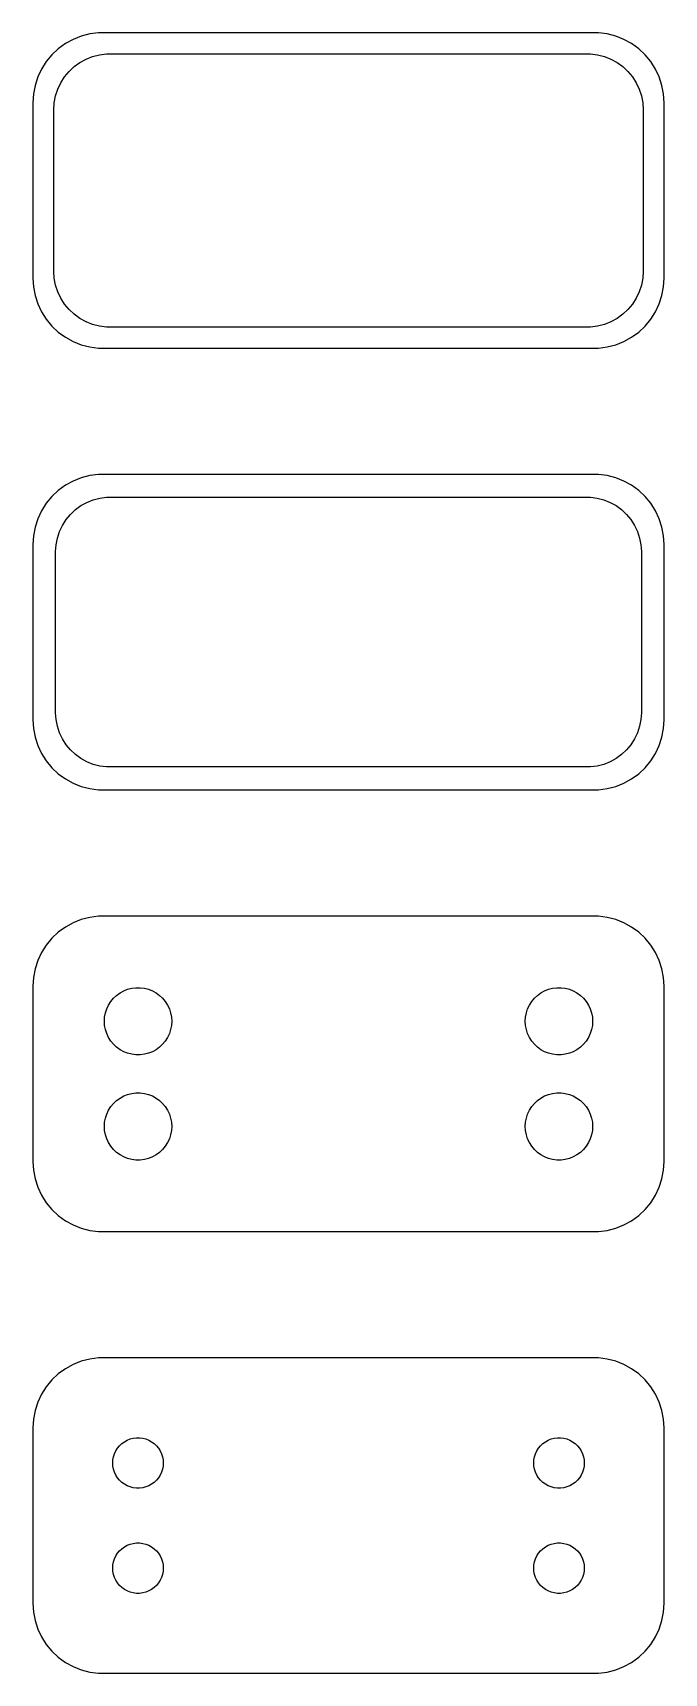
# Model space of a CAD drawing. Header units: metres. Extents: x -22 to 22, y 83 to 200.
import ezdxf

# ---------------------------------------------------------------- set-up
doc = ezdxf.new("R2010")
doc.units = ezdxf.units.M

msp = doc.modelspace()

# ---------------------------------------------------------------- linework, layer by layer
for p, q in [((-18.4369, 200.161), (-19.0451, 200.005)), ((-17.8139, 200.24), (-18.4369, 200.161)), ((17.8139, 200.24), (-17.8139, 200.24)), ((18.4369, 200.161), (17.8139, 200.24)), ((19.0451, 200.005), (18.4369, 200.161)), ((-20.6871, 199.103), (-21.1448, 198.673)), ((-20.1791, 199.472), (-20.6871, 199.103)), ((-19.6289, 199.774), (-20.1791, 199.472)), ((-19.0451, 200.005), (-19.6289, 199.774)), ((19.6289, 199.774), (19.0451, 200.005)), ((20.1791, 199.472), (19.6289, 199.774)), ((20.6871, 199.103), (20.1791, 199.472)), ((21.1448, 198.673), (20.6871, 199.103)), ((-21.5451, 198.189), (-21.8815, 197.659)), ((-21.1448, 198.673), (-21.5451, 198.189)), ((-19.9159, 197.488), (-19.5497, 197.832)), ((-19.5497, 197.832), (-19.1433, 198.127)), ((-19.1433, 198.127), (-18.7031, 198.369)), ((-18.7031, 198.369), (-18.2361, 198.554)), ((-18.2361, 198.554), (-17.7495, 198.679)), ((-17.7495, 198.679), (-17.2512, 198.742)), ((-17.2512, 198.742), (17.2512, 198.742)), ((17.2512, 198.742), (17.7495, 198.679)), ((17.7495, 198.679), (18.2361, 198.554)), ((18.2361, 198.554), (18.7031, 198.369)), ((18.7031, 198.369), (19.1433, 198.127)), ((19.1433, 198.127), (19.5497, 197.832)), ((19.5497, 197.832), (19.9159, 197.488)), ((21.5451, 198.189), (21.1448, 198.673)), ((21.8815, 197.659), (21.5451, 198.189)), ((-22.1489, 197.091), (-22.3429, 196.493)), ((-21.8815, 197.659), (-22.1489, 197.091)), ((-20.7191, 196.222), (-20.5052, 196.677)), ((-20.5052, 196.677), (-20.2361, 197.101)), ((-20.2361, 197.101), (-19.9159, 197.488)), ((19.9159, 197.488), (20.2361, 197.101)), ((20.2361, 197.101), (20.5052, 196.677)), ((20.5052, 196.677), (20.7191, 196.222)), ((22.1489, 197.091), (21.8815, 197.659)), ((22.3429, 196.493), (22.1489, 197.091)), ((-22.4606, 195.877), (-22.5, 195.25)), ((-22.3429, 196.493), (-22.4606, 195.877)), ((-20.9684, 195.251), (-20.8743, 195.745)), ((-20.8743, 195.745), (-20.7191, 196.222)), ((20.7191, 196.222), (20.8743, 195.745)), ((20.8743, 195.745), (20.9684, 195.251)), ((22.4606, 195.877), (22.3429, 196.493)), ((22.5, 195.25), (22.4606, 195.877)), ((-22.5, 195.25), (-22.5, 182.75)), ((-21, 194.75), (-20.9684, 195.251)), ((-21, 183.25), (-21, 194.75)), ((20.9684, 195.251), (21, 194.75)), ((21, 194.75), (21, 183.25)), ((22.5, 182.75), (22.5, 195.25)), ((-22.5, 182.75), (-22.4606, 182.123)), ((-20.9684, 182.749), (-21, 183.25)), ((-20.8743, 182.255), (-20.9684, 182.749)), ((20.9684, 182.749), (20.8743, 182.255)), ((21, 183.25), (20.9684, 182.749)), ((22.4606, 182.123), (22.5, 182.75)), ((-22.4606, 182.123), (-22.3429, 181.507)), ((-22.3429, 181.507), (-22.1489, 180.909)), ((-20.7191, 181.778), (-20.8743, 182.255)), ((-20.5052, 181.323), (-20.7191, 181.778)), ((-20.2361, 180.899), (-20.5052, 181.323)), ((20.5052, 181.323), (20.2361, 180.899)), ((20.7191, 181.778), (20.5052, 181.323)), ((20.8743, 182.255), (20.7191, 181.778)), ((22.1489, 180.909), (22.3429, 181.507)), ((22.3429, 181.507), (22.4606, 182.123)), ((-22.1489, 180.909), (-21.8815, 180.341)), ((-21.8815, 180.341), (-21.5451, 179.811)), ((-19.9159, 180.512), (-20.2361, 180.899)), ((-19.5497, 180.168), (-19.9159, 180.512)), ((-19.1433, 179.873), (-19.5497, 180.168)), ((19.5497, 180.168), (19.1433, 179.873)), ((19.9159, 180.512), (19.5497, 180.168)), ((20.2361, 180.899), (19.9159, 180.512)), ((21.5451, 179.811), (21.8815, 180.341)), ((21.8815, 180.341), (22.1489, 180.909)), ((-21.5451, 179.811), (-21.1448, 179.327)), ((-21.1448, 179.327), (-20.6871, 178.897)), ((-18.7031, 179.631), (-19.1433, 179.873)), ((-18.2361, 179.446), (-18.7031, 179.631)), ((-17.7495, 179.321), (-18.2361, 179.446)), ((-17.2512, 179.258), (-17.7495, 179.321)), ((17.2512, 179.258), (-17.2512, 179.258)), ((17.7495, 179.321), (17.2512, 179.258)), ((18.2361, 179.446), (17.7495, 179.321)), ((18.7031, 179.631), (18.2361, 179.446)), ((19.1433, 179.873), (18.7031, 179.631)), ((20.6871, 178.897), (21.1448, 179.327)), ((21.1448, 179.327), (21.5451, 179.811)), ((-20.6871, 178.897), (-20.1791, 178.528)), ((-20.1791, 178.528), (-19.6289, 178.226)), ((-19.6289, 178.226), (-19.0451, 177.995)), ((-19.0451, 177.995), (-18.4369, 177.839)), ((-18.4369, 177.839), (-17.8139, 177.76)), ((17.8139, 177.76), (18.4369, 177.839)), ((18.4369, 177.839), (19.0451, 177.995)), ((19.0451, 177.995), (19.6289, 178.226)), ((19.6289, 178.226), (20.1791, 178.528)), ((20.1791, 178.528), (20.6871, 178.897)), ((-17.8139, 177.76), (17.8139, 177.76)), ((-19.0451, 168.505), (-19.6289, 168.274)), ((-18.4369, 168.661), (-19.0451, 168.505)), ((-17.8139, 168.74), (-18.4369, 168.661)), ((17.8139, 168.74), (-17.8139, 168.74)), ((18.4369, 168.661), (17.8139, 168.74)), ((19.0451, 168.505), (18.4369, 168.661)), ((19.6289, 168.274), (19.0451, 168.505)), ((-20.6871, 167.603), (-21.1448, 167.173)), ((-20.1791, 167.972), (-20.6871, 167.603)), ((-19.6289, 168.274), (-20.1791, 167.972)), ((20.1791, 167.972), (19.6289, 168.274)), ((20.6871, 167.603), (20.1791, 167.972)), ((21.1448, 167.173), (20.6871, 167.603)), ((-21.8815, 166.159), (-22.1489, 165.591)), ((-21.5451, 166.689), (-21.8815, 166.159)), ((-21.1448, 167.173), (-21.5451, 166.689)), ((-19.823, 165.901), (-19.4685, 166.234)), ((-19.4685, 166.234), (-19.0751, 166.52)), ((-19.0751, 166.52), (-18.6489, 166.754)), ((-18.6489, 166.754), (-18.1967, 166.933)), ((-18.1967, 166.933), (-17.7256, 167.054)), ((-17.7256, 167.054), (-17.2432, 167.115)), ((-17.2432, 167.115), (17.2432, 167.115)), ((17.2432, 167.115), (17.7256, 167.054)), ((17.7256, 167.054), (18.1967, 166.933)), ((18.1967, 166.933), (18.6489, 166.754)), ((18.6489, 166.754), (19.0751, 166.52)), ((19.0751, 166.52), (19.4685, 166.234)), ((19.4685, 166.234), (19.823, 165.901)), ((21.5451, 166.689), (21.1448, 167.173)), ((21.8815, 166.159), (21.5451, 166.689)), ((22.1489, 165.591), (21.8815, 166.159)), ((-22.3429, 164.993), (-22.4606, 164.377)), ((-22.1489, 165.591), (-22.3429, 164.993)), ((-20.6007, 164.676), (-20.3936, 165.116)), ((-20.3936, 165.116), (-20.133, 165.526)), ((-20.133, 165.526), (-19.823, 165.901)), ((19.823, 165.901), (20.133, 165.526)), ((20.133, 165.526), (20.3936, 165.116)), ((20.3936, 165.116), (20.6007, 164.676)), ((22.3429, 164.993), (22.1489, 165.591)), ((22.4606, 164.377), (22.3429, 164.993)), ((-22.4606, 164.377), (-22.5, 163.75)), ((-20.8421, 163.735), (-20.751, 164.213)), ((-20.751, 164.213), (-20.6007, 164.676)), ((20.6007, 164.676), (20.751, 164.213)), ((20.751, 164.213), (20.8421, 163.735)), ((22.5, 163.75), (22.4606, 164.377)), ((-22.5, 163.75), (-22.5, 151.25)), ((-20.8726, 163.25), (-20.8421, 163.735)), ((-20.8726, 151.75), (-20.8726, 163.25)), ((20.8421, 163.735), (20.8726, 163.25)), ((20.8726, 163.25), (20.8726, 151.75)), ((22.5, 151.25), (22.5, 163.75)), ((-22.5, 151.25), (-22.4606, 150.623)), ((-20.8421, 151.265), (-20.8726, 151.75)), ((-20.751, 150.787), (-20.8421, 151.265)), ((20.8421, 151.265), (20.751, 150.787)), ((20.8726, 151.75), (20.8421, 151.265)), ((22.4606, 150.623), (22.5, 151.25)), ((-22.4606, 150.623), (-22.3429, 150.007)), ((-22.3429, 150.007), (-22.1489, 149.409)), ((-20.6007, 150.324), (-20.751, 150.787)), ((-20.3936, 149.884), (-20.6007, 150.324)), ((-20.133, 149.474), (-20.3936, 149.884)), ((20.3936, 149.884), (20.133, 149.474)), ((20.6007, 150.324), (20.3936, 149.884)), ((20.751, 150.787), (20.6007, 150.324)), ((22.1489, 149.409), (22.3429, 150.007)), ((22.3429, 150.007), (22.4606, 150.623)), ((-22.1489, 149.409), (-21.8815, 148.841)), ((-21.8815, 148.841), (-21.5451, 148.311)), ((-19.823, 149.099), (-20.133, 149.474)), ((-19.4685, 148.766), (-19.823, 149.099)), ((-19.0751, 148.48), (-19.4685, 148.766)), ((19.4685, 148.766), (19.0751, 148.48)), ((19.823, 149.099), (19.4685, 148.766)), ((20.133, 149.474), (19.823, 149.099)), ((21.5451, 148.311), (21.8815, 148.841)), ((21.8815, 148.841), (22.1489, 149.409)), ((-21.5451, 148.311), (-21.1448, 147.827)), ((-21.1448, 147.827), (-20.6871, 147.397)), ((-20.6871, 147.397), (-20.1791, 147.028)), ((-18.6489, 148.246), (-19.0751, 148.48)), ((-18.1967, 148.067), (-18.6489, 148.246)), ((-17.7256, 147.946), (-18.1967, 148.067)), ((-17.2432, 147.885), (-17.7256, 147.946)), ((17.2432, 147.885), (-17.2432, 147.885)), ((17.7256, 147.946), (17.2432, 147.885)), ((18.1967, 148.067), (17.7256, 147.946)), ((18.6489, 148.246), (18.1967, 148.067)), ((19.0751, 148.48), (18.6489, 148.246)), ((20.1791, 147.028), (20.6871, 147.397)), ((20.6871, 147.397), (21.1448, 147.827)), ((21.1448, 147.827), (21.5451, 148.311)), ((-20.1791, 147.028), (-19.6289, 146.726)), ((-19.6289, 146.726), (-19.0451, 146.495)), ((-19.0451, 146.495), (-18.4369, 146.339)), ((-18.4369, 146.339), (-17.8139, 146.26)), ((-17.8139, 146.26), (17.8139, 146.26)), ((17.8139, 146.26), (18.4369, 146.339)), ((18.4369, 146.339), (19.0451, 146.495)), ((19.0451, 146.495), (19.6289, 146.726)), ((19.6289, 146.726), (20.1791, 147.028)), ((-19.0451, 137.005), (-19.6289, 136.774)), ((-18.4369, 137.161), (-19.0451, 137.005)), ((-17.8139, 137.24), (-18.4369, 137.161)), ((17.8139, 137.24), (-17.8139, 137.24)), ((18.4369, 137.161), (17.8139, 137.24)), ((19.0451, 137.005), (18.4369, 137.161)), ((19.6289, 136.774), (19.0451, 137.005)), ((-20.6871, 136.103), (-21.1448, 135.673)), ((-20.1791, 136.472), (-20.6871, 136.103)), ((-19.6289, 136.774), (-20.1791, 136.472)), ((20.1791, 136.472), (19.6289, 136.774)), ((20.6871, 136.103), (20.1791, 136.472)), ((21.1448, 135.673), (20.6871, 136.103)), ((-21.8815, 134.659), (-22.1489, 134.091)), ((-21.5451, 135.189), (-21.8815, 134.659)), ((-21.1448, 135.673), (-21.5451, 135.189)), ((21.5451, 135.189), (21.1448, 135.673)), ((21.8815, 134.659), (21.5451, 135.189)), ((22.1489, 134.091), (21.8815, 134.659)), ((-22.3429, 133.493), (-22.4606, 132.877)), ((-22.1489, 134.091), (-22.3429, 133.493)), ((22.3429, 133.493), (22.1489, 134.091)), ((22.4606, 132.877), (22.3429, 133.493)), ((-22.4606, 132.877), (-22.5, 132.25)), ((-22.5, 132.25), (-22.5, 119.75)), ((22.5, 132.25), (22.4606, 132.877)), ((22.5, 119.75), (22.5, 132.25)), ((-17.1031, 130.906), (-16.9416, 131.161)), ((-16.9416, 131.161), (-16.7495, 131.393)), ((-16.7495, 131.393), (-16.5298, 131.599)), ((-16.5298, 131.599), (-16.286, 131.776)), ((-16.286, 131.776), (-16.0219, 131.922)), ((-16.0219, 131.922), (-15.7416, 132.033)), ((-15.7416, 132.033), (-15.4497, 132.107)), ((-15.4497, 132.107), (-15.1507, 132.145)), ((-15.1507, 132.145), (-14.8493, 132.145)), ((-14.8493, 132.145), (-14.5503, 132.107)), ((-14.5503, 132.107), (-14.2583, 132.033)), ((-14.2583, 132.033), (-13.9781, 131.922)), ((-13.9781, 131.922), (-13.714, 131.776)), ((-13.714, 131.776), (-13.4702, 131.599)), ((-13.4702, 131.599), (-13.2505, 131.393)), ((-13.2505, 131.393), (-13.0583, 131.161)), ((-13.0583, 131.161), (-12.8969, 130.906)), ((12.8969, 130.906), (13.0583, 131.161)), ((13.0583, 131.161), (13.2505, 131.393)), ((13.2505, 131.393), (13.4702, 131.599)), ((13.4702, 131.599), (13.714, 131.776)), ((13.714, 131.776), (13.9781, 131.922)), ((13.9781, 131.922), (14.2583, 132.033)), ((14.2583, 132.033), (14.5503, 132.107)), ((14.5503, 132.107), (14.8493, 132.145)), ((14.8493, 132.145), (15.1507, 132.145)), ((15.1507, 132.145), (15.4497, 132.107)), ((15.4497, 132.107), (15.7416, 132.033)), ((15.7416, 132.033), (16.0219, 131.922)), ((16.0219, 131.922), (16.286, 131.776)), ((16.286, 131.776), (16.5298, 131.599)), ((16.5298, 131.599), (16.7495, 131.393)), ((16.7495, 131.393), (16.9416, 131.161)), ((16.9416, 131.161), (17.1031, 130.906)), ((-17.4, 129.75), (-17.3811, 130.051)), ((-17.3811, 130.051), (-17.3246, 130.347)), ((-17.3246, 130.347), (-17.2315, 130.633)), ((-17.2315, 130.633), (-17.1031, 130.906)), ((-12.8969, 130.906), (-12.7685, 130.633)), ((-12.7685, 130.633), (-12.6754, 130.347)), ((-12.6754, 130.347), (-12.6189, 130.051)), ((-12.6189, 130.051), (-12.6, 129.75)), ((12.6, 129.75), (12.6189, 130.051)), ((12.6189, 130.051), (12.6754, 130.347)), ((12.6754, 130.347), (12.7685, 130.633)), ((12.7685, 130.633), (12.8969, 130.906)), ((17.1031, 130.906), (17.2315, 130.633)), ((17.2315, 130.633), (17.3246, 130.347)), ((17.3246, 130.347), (17.3811, 130.051)), ((17.3811, 130.051), (17.4, 129.75)), ((-17.3811, 129.449), (-17.4, 129.75)), ((-17.3246, 129.153), (-17.3811, 129.449)), ((-17.2315, 128.867), (-17.3246, 129.153)), ((-17.1031, 128.594), (-17.2315, 128.867)), ((-12.7685, 128.867), (-12.8969, 128.594)), ((-12.6754, 129.153), (-12.7685, 128.867)), ((-12.6189, 129.449), (-12.6754, 129.153)), ((-12.6, 129.75), (-12.6189, 129.449)), ((12.6189, 129.449), (12.6, 129.75)), ((12.6754, 129.153), (12.6189, 129.449)), ((12.7685, 128.867), (12.6754, 129.153)), ((12.8969, 128.594), (12.7685, 128.867)), ((17.2315, 128.867), (17.1031, 128.594)), ((17.3246, 129.153), (17.2315, 128.867)), ((17.3811, 129.449), (17.3246, 129.153)), ((17.4, 129.75), (17.3811, 129.449)), ((-16.9416, 128.339), (-17.1031, 128.594)), ((-16.7495, 128.107), (-16.9416, 128.339)), ((-16.5298, 127.901), (-16.7495, 128.107)), ((-16.286, 127.724), (-16.5298, 127.901)), ((-16.0219, 127.578), (-16.286, 127.724)), ((-15.7416, 127.467), (-16.0219, 127.578)), ((-13.9781, 127.578), (-14.2583, 127.467)), ((-13.714, 127.724), (-13.9781, 127.578)), ((-13.4702, 127.901), (-13.714, 127.724)), ((-13.2505, 128.107), (-13.4702, 127.901)), ((-13.0583, 128.339), (-13.2505, 128.107)), ((-12.8969, 128.594), (-13.0583, 128.339)), ((13.0583, 128.339), (12.8969, 128.594)), ((13.2505, 128.107), (13.0583, 128.339)), ((13.4702, 127.901), (13.2505, 128.107)), ((13.714, 127.724), (13.4702, 127.901)), ((13.9781, 127.578), (13.714, 127.724)), ((14.2583, 127.467), (13.9781, 127.578)), ((16.0219, 127.578), (15.7416, 127.467)), ((16.286, 127.724), (16.0219, 127.578)), ((16.5298, 127.901), (16.286, 127.724)), ((16.7495, 128.107), (16.5298, 127.901)), ((16.9416, 128.339), (16.7495, 128.107)), ((17.1031, 128.594), (16.9416, 128.339)), ((-15.4497, 127.393), (-15.7416, 127.467)), ((-15.1507, 127.355), (-15.4497, 127.393)), ((-14.8493, 127.355), (-15.1507, 127.355)), ((-14.5503, 127.393), (-14.8493, 127.355)), ((-14.2583, 127.467), (-14.5503, 127.393)), ((14.5503, 127.393), (14.2583, 127.467)), ((14.8493, 127.355), (14.5503, 127.393)), ((15.1507, 127.355), (14.8493, 127.355)), ((15.4497, 127.393), (15.1507, 127.355)), ((15.7416, 127.467), (15.4497, 127.393)), ((-16.7495, 123.893), (-16.5298, 124.099)), ((-16.5298, 124.099), (-16.286, 124.276)), ((-16.286, 124.276), (-16.0219, 124.422)), ((-16.0219, 124.422), (-15.7416, 124.533)), ((-15.7416, 124.533), (-15.4497, 124.607)), ((-15.4497, 124.607), (-15.1507, 124.645)), ((-15.1507, 124.645), (-14.8493, 124.645)), ((-14.8493, 124.645), (-14.5503, 124.607)), ((-14.5503, 124.607), (-14.2583, 124.533)), ((-14.2583, 124.533), (-13.9781, 124.422)), ((-13.9781, 124.422), (-13.714, 124.276)), ((-13.714, 124.276), (-13.4702, 124.099)), ((-13.4702, 124.099), (-13.2505, 123.893)), ((13.2505, 123.893), (13.4702, 124.099)), ((13.4702, 124.099), (13.714, 124.276)), ((13.714, 124.276), (13.9781, 124.422)), ((13.9781, 124.422), (14.2583, 124.533)), ((14.2583, 124.533), (14.5503, 124.607)), ((14.5503, 124.607), (14.8493, 124.645)), ((14.8493, 124.645), (15.1507, 124.645)), ((15.1507, 124.645), (15.4497, 124.607)), ((15.4497, 124.607), (15.7416, 124.533)), ((15.7416, 124.533), (16.0219, 124.422)), ((16.0219, 124.422), (16.286, 124.276)), ((16.286, 124.276), (16.5298, 124.099)), ((16.5298, 124.099), (16.7495, 123.893)), ((-17.3811, 122.551), (-17.3246, 122.847)), ((-17.3246, 122.847), (-17.2315, 123.133)), ((-17.2315, 123.133), (-17.1031, 123.406)), ((-17.1031, 123.406), (-16.9416, 123.661)), ((-16.9416, 123.661), (-16.7495, 123.893)), ((-13.2505, 123.893), (-13.0583, 123.661)), ((-13.0583, 123.661), (-12.8969, 123.406)), ((-12.8969, 123.406), (-12.7685, 123.133)), ((-12.7685, 123.133), (-12.6754, 122.847)), ((-12.6754, 122.847), (-12.6189, 122.551)), ((12.6189, 122.551), (12.6754, 122.847)), ((12.6754, 122.847), (12.7685, 123.133)), ((12.7685, 123.133), (12.8969, 123.406)), ((12.8969, 123.406), (13.0583, 123.661)), ((13.0583, 123.661), (13.2505, 123.893)), ((16.7495, 123.893), (16.9416, 123.661)), ((16.9416, 123.661), (17.1031, 123.406)), ((17.1031, 123.406), (17.2315, 123.133)), ((17.2315, 123.133), (17.3246, 122.847)), ((17.3246, 122.847), (17.3811, 122.551)), ((-17.4, 122.25), (-17.3811, 122.551)), ((-17.3811, 121.949), (-17.4, 122.25)), ((-17.3246, 121.653), (-17.3811, 121.949)), ((-12.6189, 121.949), (-12.6754, 121.653)), ((-12.6189, 122.551), (-12.6, 122.25)), ((-12.6, 122.25), (-12.6189, 121.949)), ((12.6, 122.25), (12.6189, 122.551)), ((12.6189, 121.949), (12.6, 122.25)), ((12.6754, 121.653), (12.6189, 121.949)), ((17.3811, 121.949), (17.3246, 121.653)), ((17.3811, 122.551), (17.4, 122.25)), ((17.4, 122.25), (17.3811, 121.949)), ((-17.2315, 121.367), (-17.3246, 121.653)), ((-17.1031, 121.094), (-17.2315, 121.367)), ((-16.9416, 120.839), (-17.1031, 121.094)), ((-16.7495, 120.607), (-16.9416, 120.839)), ((-16.5298, 120.401), (-16.7495, 120.607)), ((-13.2505, 120.607), (-13.4702, 120.401)), ((-13.0583, 120.839), (-13.2505, 120.607)), ((-12.8969, 121.094), (-13.0583, 120.839)), ((-12.7685, 121.367), (-12.8969, 121.094)), ((-12.6754, 121.653), (-12.7685, 121.367)), ((12.7685, 121.367), (12.6754, 121.653)), ((12.8969, 121.094), (12.7685, 121.367)), ((13.0583, 120.839), (12.8969, 121.094)), ((13.2505, 120.607), (13.0583, 120.839)), ((13.4702, 120.401), (13.2505, 120.607)), ((16.7495, 120.607), (16.5298, 120.401)), ((16.9416, 120.839), (16.7495, 120.607)), ((17.1031, 121.094), (16.9416, 120.839)), ((17.2315, 121.367), (17.1031, 121.094)), ((17.3246, 121.653), (17.2315, 121.367)), ((-22.5, 119.75), (-22.4606, 119.123)), ((-16.286, 120.224), (-16.5298, 120.401)), ((-16.0219, 120.078), (-16.286, 120.224)), ((-15.7416, 119.967), (-16.0219, 120.078)), ((-15.4497, 119.893), (-15.7416, 119.967)), ((-15.1507, 119.855), (-15.4497, 119.893)), ((-14.8493, 119.855), (-15.1507, 119.855)), ((-14.5503, 119.893), (-14.8493, 119.855)), ((-14.2583, 119.967), (-14.5503, 119.893)), ((-13.9781, 120.078), (-14.2583, 119.967)), ((-13.714, 120.224), (-13.9781, 120.078)), ((-13.4702, 120.401), (-13.714, 120.224)), ((13.714, 120.224), (13.4702, 120.401)), ((13.9781, 120.078), (13.714, 120.224)), ((14.2583, 119.967), (13.9781, 120.078)), ((14.5503, 119.893), (14.2583, 119.967)), ((14.8493, 119.855), (14.5503, 119.893)), ((15.1507, 119.855), (14.8493, 119.855)), ((15.4497, 119.893), (15.1507, 119.855)), ((15.7416, 119.967), (15.4497, 119.893)), ((16.0219, 120.078), (15.7416, 119.967)), ((16.286, 120.224), (16.0219, 120.078)), ((16.5298, 120.401), (16.286, 120.224)), ((22.4606, 119.123), (22.5, 119.75)), ((-22.4606, 119.123), (-22.3429, 118.507)), ((-22.3429, 118.507), (-22.1489, 117.909)), ((22.1489, 117.909), (22.3429, 118.507)), ((22.3429, 118.507), (22.4606, 119.123)), ((-22.1489, 117.909), (-21.8815, 117.341)), ((-21.8815, 117.341), (-21.5451, 116.811)), ((21.5451, 116.811), (21.8815, 117.341)), ((21.8815, 117.341), (22.1489, 117.909)), ((-21.5451, 116.811), (-21.1448, 116.327)), ((-21.1448, 116.327), (-20.6871, 115.897)), ((-20.6871, 115.897), (-20.1791, 115.528)), ((20.1791, 115.528), (20.6871, 115.897)), ((20.6871, 115.897), (21.1448, 116.327)), ((21.1448, 116.327), (21.5451, 116.811)), ((-20.1791, 115.528), (-19.6289, 115.226)), ((-19.6289, 115.226), (-19.0451, 114.995)), ((-19.0451, 114.995), (-18.4369, 114.839)), ((-18.4369, 114.839), (-17.8139, 114.76)), ((-17.8139, 114.76), (17.8139, 114.76)), ((17.8139, 114.76), (18.4369, 114.839)), ((18.4369, 114.839), (19.0451, 114.995)), ((19.0451, 114.995), (19.6289, 115.226)), ((19.6289, 115.226), (20.1791, 115.528)), ((-19.0451, 105.505), (-19.6289, 105.274)), ((-18.4369, 105.661), (-19.0451, 105.505)), ((-17.8139, 105.74), (-18.4369, 105.661)), ((17.8139, 105.74), (-17.8139, 105.74)), ((18.4369, 105.661), (17.8139, 105.74)), ((19.0451, 105.505), (18.4369, 105.661)), ((19.6289, 105.274), (19.0451, 105.505)), ((-21.1448, 104.173), (-21.5451, 103.689)), ((-20.6871, 104.603), (-21.1448, 104.173)), ((-20.1791, 104.972), (-20.6871, 104.603)), ((-19.6289, 105.274), (-20.1791, 104.972)), ((20.1791, 104.972), (19.6289, 105.274)), ((20.6871, 104.603), (20.1791, 104.972)), ((21.1448, 104.173), (20.6871, 104.603)), ((21.5451, 103.689), (21.1448, 104.173)), ((-21.8815, 103.159), (-22.1489, 102.591)), ((-21.5451, 103.689), (-21.8815, 103.159)), ((21.8815, 103.159), (21.5451, 103.689)), ((22.1489, 102.591), (21.8815, 103.159)), ((-22.3429, 101.993), (-22.4606, 101.377)), ((-22.1489, 102.591), (-22.3429, 101.993)), ((22.3429, 101.993), (22.1489, 102.591)), ((22.4606, 101.377), (22.3429, 101.993)), ((-22.4606, 101.377), (-22.5, 100.75)), ((-22.5, 100.75), (-22.5, 88.25)), ((22.5, 100.75), (22.4606, 101.377)), ((22.5, 88.25), (22.5, 100.75)), ((-16.4562, 99.308), (-16.3121, 99.4822)), ((-16.3121, 99.4822), (-16.1474, 99.6369)), ((-16.1474, 99.6369), (-15.9645, 99.7698)), ((-15.9645, 99.7698), (-15.7664, 99.8787)), ((-15.7664, 99.8787), (-15.5562, 99.9619)), ((-15.5562, 99.9619), (-15.3373, 100.018)), ((-15.3373, 100.018), (-15.113, 100.046)), ((-15.113, 100.046), (-14.887, 100.046)), ((-14.887, 100.046), (-14.6627, 100.018)), ((-14.6627, 100.018), (-14.4438, 99.9619)), ((-14.4438, 99.9619), (-14.2336, 99.8787)), ((-14.2336, 99.8787), (-14.0355, 99.7698)), ((-14.0355, 99.7698), (-13.8526, 99.6369)), ((-13.8526, 99.6369), (-13.6879, 99.4822)), ((-13.6879, 99.4822), (-13.5438, 99.308)), ((13.5438, 99.308), (13.6879, 99.4822)), ((13.6879, 99.4822), (13.8526, 99.6369)), ((13.8526, 99.6369), (14.0355, 99.7698)), ((14.0355, 99.7698), (14.2336, 99.8787)), ((14.2336, 99.8787), (14.4438, 99.9619)), ((14.4438, 99.9619), (14.6627, 100.018)), ((14.6627, 100.018), (14.887, 100.046)), ((14.887, 100.046), (15.113, 100.046)), ((15.113, 100.046), (15.3373, 100.018)), ((15.3373, 100.018), (15.5562, 99.9619)), ((15.5562, 99.9619), (15.7664, 99.8787)), ((15.7664, 99.8787), (15.9645, 99.7698)), ((15.9645, 99.7698), (16.1474, 99.6369)), ((16.1474, 99.6369), (16.3121, 99.4822)), ((16.3121, 99.4822), (16.4562, 99.308)), ((-16.8, 98.25), (-16.7858, 98.4756)), ((-16.7858, 98.4756), (-16.7434, 98.6976)), ((-16.7434, 98.6976), (-16.6736, 98.9126)), ((-16.6736, 98.9126), (-16.5773, 99.1171)), ((-16.5773, 99.1171), (-16.4562, 99.308)), ((-13.5438, 99.308), (-13.4226, 99.1171)), ((-13.4226, 99.1171), (-13.3264, 98.9126)), ((-13.3264, 98.9126), (-13.2565, 98.6976)), ((-13.2565, 98.6976), (-13.2142, 98.4756)), ((-13.2142, 98.4756), (-13.2, 98.25)), ((13.2, 98.25), (13.2142, 98.4756)), ((13.2142, 98.4756), (13.2565, 98.6976)), ((13.2565, 98.6976), (13.3264, 98.9126)), ((13.3264, 98.9126), (13.4226, 99.1171)), ((13.4226, 99.1171), (13.5438, 99.308)), ((16.4562, 99.308), (16.5773, 99.1171)), ((16.5773, 99.1171), (16.6736, 98.9126)), ((16.6736, 98.9126), (16.7434, 98.6976)), ((16.7434, 98.6976), (16.7858, 98.4756)), ((16.7858, 98.4756), (16.8, 98.25)), ((-16.7858, 98.0244), (-16.8, 98.25)), ((-16.7434, 97.8024), (-16.7858, 98.0244)), ((-16.6736, 97.5874), (-16.7434, 97.8024)), ((-16.5773, 97.3828), (-16.6736, 97.5874)), ((-16.4562, 97.192), (-16.5773, 97.3828)), ((-16.3121, 97.0178), (-16.4562, 97.192)), ((-13.5438, 97.192), (-13.6879, 97.0178)), ((-13.4226, 97.3828), (-13.5438, 97.192)), ((-13.3264, 97.5874), (-13.4226, 97.3828)), ((-13.2565, 97.8024), (-13.3264, 97.5874)), ((-13.2142, 98.0244), (-13.2565, 97.8024)), ((-13.2, 98.25), (-13.2142, 98.0244)), ((13.2142, 98.0244), (13.2, 98.25)), ((13.2565, 97.8024), (13.2142, 98.0244)), ((13.3264, 97.5874), (13.2565, 97.8024)), ((13.4226, 97.3828), (13.3264, 97.5874)), ((13.5438, 97.192), (13.4226, 97.3828)), ((13.6879, 97.0178), (13.5438, 97.192)), ((16.4562, 97.192), (16.3121, 97.0178)), ((16.5773, 97.3828), (16.4562, 97.192)), ((16.6736, 97.5874), (16.5773, 97.3828)), ((16.7434, 97.8024), (16.6736, 97.5874)), ((16.7858, 98.0244), (16.7434, 97.8024)), ((16.8, 98.25), (16.7858, 98.0244)), ((-16.1474, 96.8631), (-16.3121, 97.0178)), ((-15.9645, 96.7302), (-16.1474, 96.8631)), ((-15.7664, 96.6213), (-15.9645, 96.7302)), ((-15.5562, 96.5381), (-15.7664, 96.6213)), ((-15.3373, 96.4819), (-15.5562, 96.5381)), ((-15.113, 96.4536), (-15.3373, 96.4819)), ((-14.887, 96.4536), (-15.113, 96.4536)), ((-14.6627, 96.4819), (-14.887, 96.4536)), ((-14.4438, 96.5381), (-14.6627, 96.4819)), ((-14.2336, 96.6213), (-14.4438, 96.5381)), ((-14.0355, 96.7302), (-14.2336, 96.6213)), ((-13.8526, 96.8631), (-14.0355, 96.7302)), ((-13.6879, 97.0178), (-13.8526, 96.8631)), ((13.8526, 96.8631), (13.6879, 97.0178)), ((14.0355, 96.7302), (13.8526, 96.8631)), ((14.2336, 96.6213), (14.0355, 96.7302)), ((14.4438, 96.5381), (14.2336, 96.6213)), ((14.6627, 96.4819), (14.4438, 96.5381)), ((14.887, 96.4536), (14.6627, 96.4819)), ((15.113, 96.4536), (14.887, 96.4536)), ((15.3373, 96.4819), (15.113, 96.4536)), ((15.5562, 96.5381), (15.3373, 96.4819)), ((15.7664, 96.6213), (15.5562, 96.5381)), ((15.9645, 96.7302), (15.7664, 96.6213)), ((16.1474, 96.8631), (15.9645, 96.7302)), ((16.3121, 97.0178), (16.1474, 96.8631)), ((-15.7664, 92.3787), (-15.5562, 92.4619)), ((-15.5562, 92.4619), (-15.3373, 92.5181)), ((-15.3373, 92.5181), (-15.113, 92.5464)), ((-15.113, 92.5464), (-14.887, 92.5464)), ((-14.887, 92.5464), (-14.6627, 92.5181)), ((-14.6627, 92.5181), (-14.4438, 92.4619)), ((-14.4438, 92.4619), (-14.2336, 92.3787)), ((14.2336, 92.3787), (14.4438, 92.4619)), ((14.4438, 92.4619), (14.6627, 92.5181)), ((14.6627, 92.5181), (14.887, 92.5464)), ((14.887, 92.5464), (15.113, 92.5464)), ((15.113, 92.5464), (15.3373, 92.5181)), ((15.3373, 92.5181), (15.5562, 92.4619)), ((15.5562, 92.4619), (15.7664, 92.3787)), ((-16.7434, 91.1976), (-16.6736, 91.4126)), ((-16.6736, 91.4126), (-16.5773, 91.6172)), ((-16.5773, 91.6172), (-16.4562, 91.808)), ((-16.4562, 91.808), (-16.3121, 91.9822)), ((-16.3121, 91.9822), (-16.1474, 92.1369)), ((-16.1474, 92.1369), (-15.9645, 92.2698)), ((-15.9645, 92.2698), (-15.7664, 92.3787)), ((-14.2336, 92.3787), (-14.0355, 92.2698)), ((-14.0355, 92.2698), (-13.8526, 92.1369)), ((-13.8526, 92.1369), (-13.6879, 91.9822)), ((-13.6879, 91.9822), (-13.5438, 91.808)), ((-13.5438, 91.808), (-13.4226, 91.6172)), ((-13.4226, 91.6172), (-13.3264, 91.4126)), ((-13.3264, 91.4126), (-13.2565, 91.1976)), ((13.2565, 91.1976), (13.3264, 91.4126)), ((13.3264, 91.4126), (13.4226, 91.6172)), ((13.4226, 91.6172), (13.5438, 91.808)), ((13.5438, 91.808), (13.6879, 91.9822)), ((13.6879, 91.9822), (13.8526, 92.1369)), ((13.8526, 92.1369), (14.0355, 92.2698)), ((14.0355, 92.2698), (14.2336, 92.3787)), ((15.7664, 92.3787), (15.9645, 92.2698)), ((15.9645, 92.2698), (16.1474, 92.1369)), ((16.1474, 92.1369), (16.3121, 91.9822)), ((16.3121, 91.9822), (16.4562, 91.808)), ((16.4562, 91.808), (16.5773, 91.6172)), ((16.5773, 91.6172), (16.6736, 91.4126)), ((16.6736, 91.4126), (16.7434, 91.1976)), ((-16.8, 90.75), (-16.7858, 90.9756)), ((-16.7858, 90.5244), (-16.8, 90.75)), ((-16.7858, 90.9756), (-16.7434, 91.1976)), ((-16.7434, 90.3024), (-16.7858, 90.5244)), ((-16.6736, 90.0874), (-16.7434, 90.3024)), ((-16.5773, 89.8829), (-16.6736, 90.0874)), ((-13.3264, 90.0874), (-13.4226, 89.8829)), ((-13.2565, 90.3024), (-13.3264, 90.0874)), ((-13.2565, 91.1976), (-13.2142, 90.9756)), ((-13.2142, 90.5244), (-13.2565, 90.3024)), ((-13.2142, 90.9756), (-13.2, 90.75)), ((-13.2, 90.75), (-13.2142, 90.5244)), ((13.2, 90.75), (13.2142, 90.9756)), ((13.2142, 90.5244), (13.2, 90.75)), ((13.2142, 90.9756), (13.2565, 91.1976)), ((13.2565, 90.3024), (13.2142, 90.5244)), ((13.3264, 90.0874), (13.2565, 90.3024)), ((13.4226, 89.8829), (13.3264, 90.0874)), ((16.6736, 90.0874), (16.5773, 89.8829)), ((16.7434, 90.3024), (16.6736, 90.0874)), ((16.7434, 91.1976), (16.7858, 90.9756)), ((16.7858, 90.5244), (16.7434, 90.3024)), ((16.7858, 90.9756), (16.8, 90.75)), ((16.8, 90.75), (16.7858, 90.5244)), ((-16.4562, 89.692), (-16.5773, 89.8829)), ((-16.3121, 89.5178), (-16.4562, 89.692)), ((-16.1474, 89.3631), (-16.3121, 89.5178)), ((-15.9645, 89.2302), (-16.1474, 89.3631)), ((-15.7664, 89.1213), (-15.9645, 89.2302)), ((-15.5562, 89.0381), (-15.7664, 89.1213)), ((-15.3373, 88.9819), (-15.5562, 89.0381)), ((-15.113, 88.9536), (-15.3373, 88.9819)), ((-14.887, 88.9536), (-15.113, 88.9536)), ((-14.6627, 88.9819), (-14.887, 88.9536)), ((-14.4438, 89.0381), (-14.6627, 88.9819)), ((-14.2336, 89.1213), (-14.4438, 89.0381)), ((-14.0355, 89.2302), (-14.2336, 89.1213)), ((-13.8526, 89.3631), (-14.0355, 89.2302)), ((-13.6879, 89.5178), (-13.8526, 89.3631)), ((-13.5438, 89.692), (-13.6879, 89.5178)), ((-13.4226, 89.8829), (-13.5438, 89.692)), ((13.5438, 89.692), (13.4226, 89.8829)), ((13.6879, 89.5178), (13.5438, 89.692)), ((13.8526, 89.3631), (13.6879, 89.5178)), ((14.0355, 89.2302), (13.8526, 89.3631)), ((14.2336, 89.1213), (14.0355, 89.2302)), ((14.4438, 89.0381), (14.2336, 89.1213)), ((14.6627, 88.9819), (14.4438, 89.0381)), ((14.887, 88.9536), (14.6627, 88.9819)), ((15.113, 88.9536), (14.887, 88.9536)), ((15.3373, 88.9819), (15.113, 88.9536)), ((15.5562, 89.0381), (15.3373, 88.9819)), ((15.7664, 89.1213), (15.5562, 89.0381)), ((15.9645, 89.2302), (15.7664, 89.1213)), ((16.1474, 89.3631), (15.9645, 89.2302)), ((16.3121, 89.5178), (16.1474, 89.3631)), ((16.4562, 89.692), (16.3121, 89.5178)), ((16.5773, 89.8829), (16.4562, 89.692)), ((-22.5, 88.25), (-22.4606, 87.6233)), ((22.4606, 87.6233), (22.5, 88.25)), ((-22.4606, 87.6233), (-22.3429, 87.0066)), ((-22.3429, 87.0066), (-22.1489, 86.4094)), ((22.1489, 86.4094), (22.3429, 87.0066)), ((22.3429, 87.0066), (22.4606, 87.6233)), ((-22.1489, 86.4094), (-21.8815, 85.8412)), ((-21.8815, 85.8412), (-21.5451, 85.3111)), ((21.5451, 85.3111), (21.8815, 85.8412)), ((21.8815, 85.8412), (22.1489, 86.4094)), ((-21.5451, 85.3111), (-21.1448, 84.8273)), ((-21.1448, 84.8273), (-20.6871, 84.3974)), ((-20.6871, 84.3974), (-20.1791, 84.0284)), ((20.1791, 84.0284), (20.6871, 84.3974)), ((20.6871, 84.3974), (21.1448, 84.8273)), ((21.1448, 84.8273), (21.5451, 85.3111)), ((-20.1791, 84.0284), (-19.6289, 83.7259)), ((-19.6289, 83.7259), (-19.0451, 83.4947)), ((-19.0451, 83.4947), (-18.4369, 83.3386)), ((-18.4369, 83.3386), (-17.8139, 83.2599)), ((-17.8139, 83.2599), (17.8139, 83.2599)), ((17.8139, 83.2599), (18.4369, 83.3386)), ((18.4369, 83.3386), (19.0451, 83.4947)), ((19.0451, 83.4947), (19.6289, 83.7259)), ((19.6289, 83.7259), (20.1791, 84.0284))]:
    msp.add_line(p, q)

doc.saveas('drawing.dxf')
